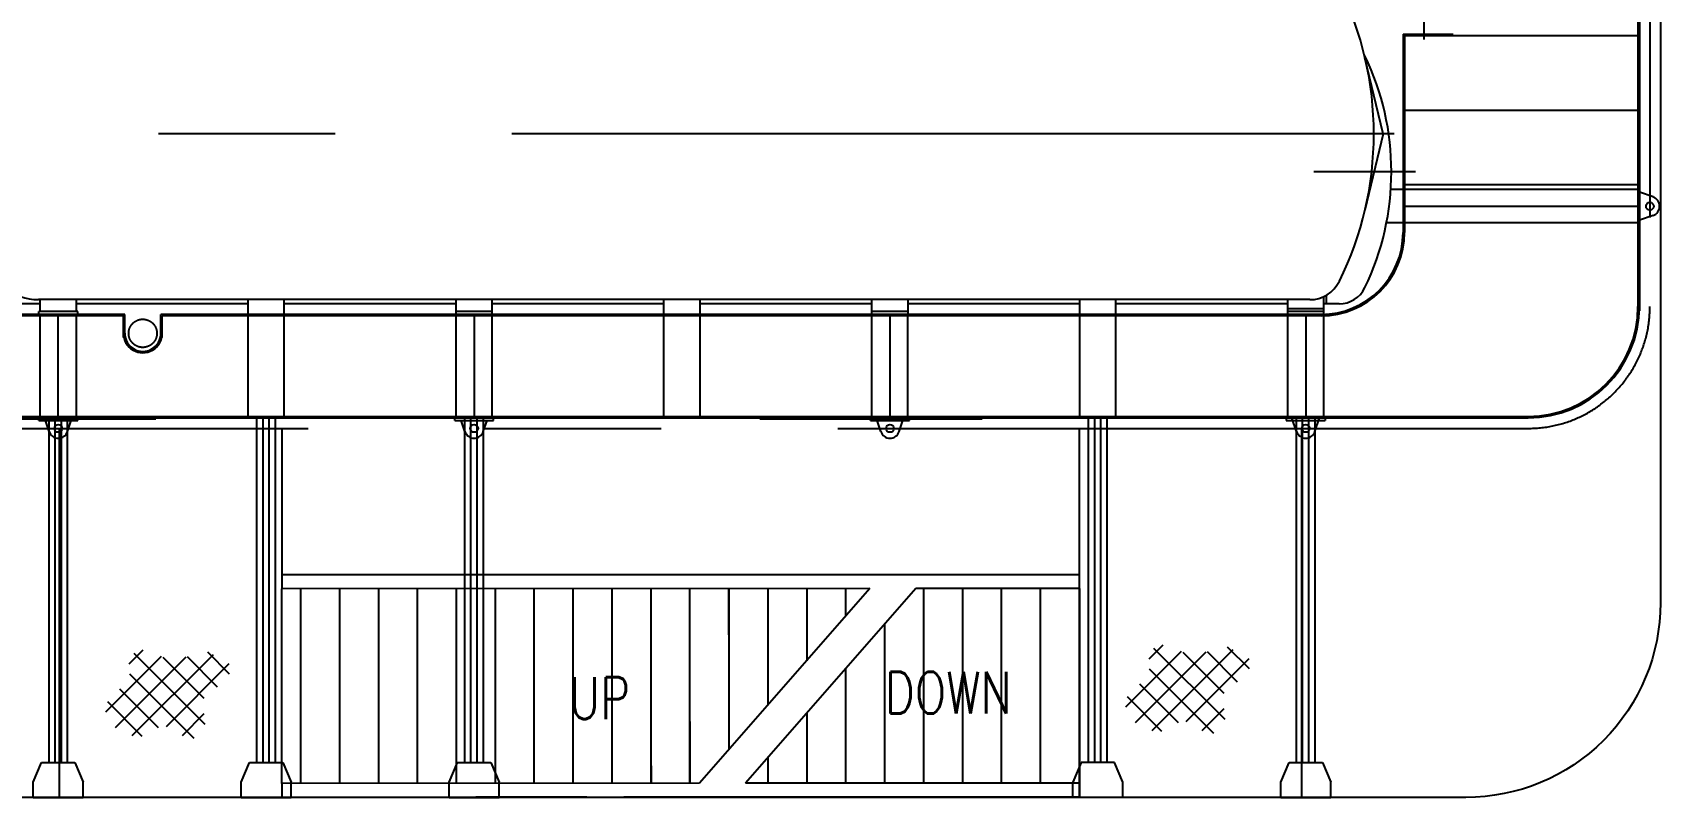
# Model space of a CAD drawing. Header units: millimetres. Extents: x -1838618 to -1600818, y -1770412 to -1553248.
# Drawn here: x -1809362 to -1803505, y -1688996 to -1686245 of the extents above; entities that cross this region are included whole.
import ezdxf

# ---------------------------------------------------------------- set-up
doc = ezdxf.new("R2010")
doc.units = ezdxf.units.MM
doc.header["$LTSCALE"] = 100
for name, pattern in [('ACAD_ISO04W100', [30, 24, -3, 0, -3]), ('CENTER', [2, 1.25, -0.25, 0.25, -0.25]), ('DASHED', [0.75, 0.5, -0.25])]:
    doc.linetypes.add(name, pattern=pattern)
for name, color, linetype in [('401texte', 4, 'Continuous'), ('412equipment', 6, 'Continuous'), ('TV', 7, 'Continuous')]:
    doc.layers.add(name, color=color, linetype=linetype)
doc.styles.add('ROMANC', font='romans.shx', dxfattribs={"width": 0.85, "height": 150})

# ---------------------------------------------------------------- blocks, each defined once
blk = doc.blocks.new('ME-2')
at = {"layer": 'TV', "color": 7, "linetype": 'Continuous', "ltscale": 25.4}
for p, q in [((-19397.9, 97338.2), (-19397.9, 93828.2)), ((-19392.9, 97338.2), (-19392.9, 93828.2)), ((-20242.9, 94823.2), (-20062.9, 94823.2)), ((-20242.9, 94823.2), (-20242.9, 94110.2)), ((-20237.9, 94818.2), (-20237.9, 94110.2)), ((-20237.9, 94818.2), (-19397.9, 94818.2)), ((-20315.1, 94464.2), (-20379.9, 94738.4)), ((-20237.9, 94550.2), (-19397.9, 94550.2)), ((-20315.1, 94464.2), (-20379.9, 94190)), ((-20237.9, 94282.2), (-19397.9, 94282.2)), ((-19343.6, 94237.4), (-19392.9, 94254.2)), ((-20242.9, 94204.2), (-19392.9, 94204.2)), ((-19343.6, 94171.1), (-19392.9, 94154.2)), ((-20527.9, 93829.1), (-20527.9, 93880.7)), ((-20517.9, 93853.2), (-20517.9, 93885)), ((-25145.9, 93853.2), (-25788.9, 93853.2)), ((-20578.9, 93868.2), (-25151.9, 93868.2)), ((-25150.9, 93815.2), (-25150.9, 93825.2)), ((-25010.9, 93825.2), (-25150.9, 93825.2)), ((-25145.9, 93825.2), (-25145.9, 93868.2)), ((-25015.9, 93825.2), (-25145.9, 93825.2)), ((-25015.9, 93825.2), (-25015.9, 93868.2)), ((-24397.9, 93853.2), (-25015.9, 93853.2)), ((-25010.9, 93815.2), (-25010.9, 93825.2)), ((-24397.9, 93815.2), (-24397.9, 93868.2)), ((-24267.9, 93815.2), (-24267.9, 93868.2)), ((-23649.9, 93853.2), (-24267.9, 93853.2)), ((-23649.9, 93815.2), (-23649.9, 93868.2)), ((-23519.9, 93825.2), (-23649.9, 93825.2)), ((-23519.9, 93815.2), (-23519.9, 93868.2)), ((-22901.9, 93853.2), (-23519.9, 93853.2)), ((-22901.9, 93815.2), (-22901.9, 93868.2)), ((-22771.9, 93815.2), (-22771.9, 93868.2)), ((-22153.9, 93853.2), (-22771.9, 93853.2)), ((-22153.9, 93815.2), (-22153.9, 93868.2)), ((-22023.9, 93825.2), (-22153.9, 93825.2)), ((-22023.9, 93815.2), (-22023.9, 93868.2)), ((-21405.9, 93853.2), (-22023.9, 93853.2)), ((-21405.9, 93815.2), (-21405.9, 93868.2)), ((-21275.9, 93815.2), (-21275.9, 93868.2)), ((-20657.9, 93853.2), (-21275.9, 93853.2)), ((-20527.9, 93835.2), (-20658, 93835.2)), ((-20527.9, 93825.2), (-20658, 93825.2)), ((-20657.9, 93853.2), (-20657.9, 93868.2)), ((-20657.9, 93815.2), (-20657.9, 93853.2)), ((-20473.1, 93853.2), (-20527.9, 93853.2)), ((-24846.9, 93810.2), (-26666.9, 93810.2)), ((-24841.9, 93815.2), (-25303.9, 93815.2)), ((-25015.9, 93815.2), (-25145.9, 93815.2)), ((-25080.9, 93448.2), (-25080.9, 93810.2)), ((-24846.9, 93732.2), (-24846.9, 93810.2)), ((-24841.9, 93732.2), (-24841.9, 93815.2)), ((-24711.9, 93732.2), (-24711.9, 93815.2)), ((-20592.9, 93815.2), (-24711.9, 93815.2)), ((-24706.9, 93732.2), (-24706.9, 93810.2)), ((-20537.9, 93810.2), (-24706.9, 93810.2)), ((-24267.9, 93815.2), (-24397.9, 93815.2)), ((-23519.9, 93815.2), (-23649.9, 93815.2)), ((-23584.9, 93815.2), (-23584.9, 93443.2)), ((-22771.9, 93815.2), (-22901.9, 93815.2)), ((-22023.9, 93815.2), (-22153.9, 93815.2)), ((-22088.9, 93815.2), (-22088.9, 93443.2)), ((-21275.9, 93815.2), (-21405.9, 93815.2)), ((-20527.9, 93815.2), (-20657.9, 93815.2)), ((-20592.9, 93815.2), (-20592.9, 93443.2)), ((-26666.9, 93443.2), (-19792.9, 93443.2)), ((-25303.9, 93448.2), (-19792.9, 93448.2)), ((-25150.9, 93433.2), (-25150.9, 93443.2)), ((-25150.9, 93433.2), (-25010.9, 93433.2)), ((-25015.9, 93443.2), (-25145.9, 93443.2)), ((-25015.9, 93443.2), (-25145.9, 93443.2)), ((-25015.9, 93443.2), (-25145.9, 93443.2)), ((-25114.1, 93393.9), (-25127.5, 93433.2)), ((-25047.8, 93393.9), (-25034.4, 93433.2)), ((-25010.9, 93433.2), (-25010.9, 93443.2)), ((-24267.9, 93443.2), (-24397.9, 93443.2)), ((-24267.9, 93443.2), (-24397.9, 93443.2)), ((-23654.9, 93433.2), (-23654.9, 93443.2)), ((-23654.9, 93433.2), (-23514.9, 93433.2)), ((-23519.9, 93443.2), (-23649.9, 93443.2)), ((-23519.9, 93443.2), (-23649.9, 93443.2)), ((-23618.1, 93393.9), (-23631.5, 93433.2)), ((-23551.8, 93393.9), (-23538.4, 93433.2)), ((-23514.9, 93433.2), (-23514.9, 93443.2)), ((-22771.9, 93443.2), (-22901.9, 93443.2)), ((-22771.9, 93443.2), (-22901.9, 93443.2)), ((-22158.9, 93433.2), (-22158.9, 93443.2)), ((-22158.9, 93433.2), (-22018.9, 93433.2)), ((-22024, 93443.2), (-22154, 93443.2)), ((-22023.9, 93443.2), (-22153.9, 93443.2)), ((-22122.1, 93393.9), (-22135.5, 93433.2)), ((-22055.8, 93393.9), (-22042.4, 93433.2)), ((-22018.9, 93433.2), (-22018.9, 93443.2)), ((-21275.9, 93443.2), (-21405.9, 93443.2)), ((-20662.9, 93443.2), (-20662.9, 93433.2)), ((-20662.9, 93433.2), (-20522.9, 93433.2)), ((-20528, 93443.2), (-20658, 93443.2)), ((-20527.9, 93443.2), (-20657.9, 93443.2)), ((-20626.1, 93393.9), (-20642.9, 93443.2)), ((-20559.8, 93393.9), (-20543, 93443.2)), ((-20522.9, 93443.2), (-20522.9, 93433.2))]:
    blk.add_line(p, q, dxfattribs=at)
at = {"layer": 'TV', "color": 7, "linetype": 'CENTER', "ltscale": 25.4}
for p, q in [((-19354.9, 97338.7), (-19354.9, 93828.2)), ((-20166.9, 94804.2), (-20166.9, 95004.2)), ((-20274.8, 94464.2), (-25543.6, 94464.2)), ((-20198.7, 94328.2), (-20564.1, 94328.2)), ((-27356.9, 93405.2), (-19792.9, 93405.2))]:
    blk.add_line(p, q, dxfattribs=at)
at = {"layer": 'TV', "color": 7, "linetype": 'DASHED', "ltscale": 25.4}
for p, q in [((-19392.9, 94264.2), (-20287.1, 94264.2)), ((-19392.9, 94144.2), (-20302.8, 94144.2)), ((-20527.9, 93443.2), (-20527.9, 93828.3)), ((-25145.9, 93448.2), (-25145.9, 93810.2)), ((-25015.9, 93448.2), (-25015.9, 93810.2)), ((-24397.9, 93448.2), (-24397.9, 93810.2)), ((-24267.9, 93448.2), (-24267.9, 93810.2)), ((-23649.9, 93448.2), (-23649.9, 93810.2)), ((-23519.9, 93448.2), (-23519.9, 93810.2)), ((-22901.9, 93443.2), (-22901.9, 93810.2)), ((-22771.9, 93443.2), (-22771.9, 93810.2)), ((-22153.9, 93443.2), (-22153.9, 93810.2)), ((-22024, 93443.2), (-22024, 93810.2)), ((-21405.9, 93443.2), (-21405.9, 93810.2)), ((-21276, 93443.2), (-21276, 93810.2)), ((-20657.9, 93443.2), (-20657.9, 93810.2))]:
    blk.add_line(p, q, dxfattribs=at)
at = {"layer": 'TV', "color": 7, "linetype": 'Continuous', "ltscale": 25.4}
for centre in [(-19354.9, 94204.2), (-25080.9, 93405.2), (-23584.9, 93405.2), (-22088.9, 93405.2), (-20592.9, 93405.2)]:
    blk.add_circle(centre, 14, dxfattribs=at)
at = {"layer": 'TV', "color": 7, "linetype": 'DASHED', "ltscale": 25.4}
blk.add_circle((-24776.9, 93747.2), 50.8, dxfattribs=at)
at = {"layer": 'TV', "color": 7, "linetype": 'Continuous', "ltscale": 25.4}
for centre, radius, start, end in [((-21540, 94464.2), 1192, 333.61216, 26.38782), ((-20473.1, 94700.2), 103, 25.79149, 28.4381), ((-20473.1, 94700.2), 103, 25.79149, 28.4381), ((-21242.9, 94328.2), 958, 334.20911, 25.7907), ((-19354.9, 94204.2), 35, 288.89538, 71.10533), ((-20537.9, 94110.2), 295, 270.00002, 0.00002), ((-20537.9, 94110.2), 300, 270.00002, 0.00002), ((-25151.9, 94069.2), 201, 195.3255, 270.00002), ((-20578.9, 93987.4), 119.2, 270.00007, 333.61221), ((-20473.1, 93956.2), 103, 269.99876, 334.20851), ((-19792.9, 93843.2), 400, 270.00002, 0.00002), ((-19792.9, 93843.2), 395, 270.00002, 0.00002), ((-24776.9, 93747.2), 70, 179.99997, 359.99999), ((-24776.9, 93747.2), 65, 179.99997, 359.99999), ((-25080.9, 93405.2), 35, 198.89469, 341.10515), ((-23584.9, 93405.2), 35, 198.89469, 341.10515), ((-22088.9, 93405.2), 35, 198.89469, 341.10515), ((-20592.9, 93405.2), 35, 198.89469, 341.10515)]:
    blk.add_arc(centre, radius, start, end, dxfattribs=at)
at = {"layer": 'TV', "color": 7, "linetype": 'CENTER', "ltscale": 25.4}
blk.add_arc((-19792.9, 93843.2), 438, 270.00002, 0.00002, dxfattribs=at)
blk = doc.blocks.new('GT1')
at = {"color": 0}
for p, q in [((-200.5, 26.9), (-76.9, 150.5)), ((81.7, -133.5), (-172.6, 120.7)), ((-156.3, -18.7), (-17.6, 120)), ((-121.2, -73.3), (110, 157.9)), ((179.7, -141.8), (-112.1, 150)), ((146.6, 70.8), (68, 149.5)), ((-6.8, -134.9), (-206.8, 65.2)), ((-105.9, -147.8), (150.2, 108.2)), ((236.4, -108.7), (10.7, 116.9)), ((-1.1, -132.9), (146.6, 14.8)), ((86.4, -135.1), (194.8, -26.7)), ((-73, -158.4), (-123.3, -108.1)), ((159.4, -151.9), (237.6, -73.7))]:
    blk.add_line(p, q, dxfattribs=at)
blk = doc.blocks.new('UPPER PLATFORM')
at = {"color": 0}
for p, q in [((-10272.49, -2088.51), (-9472.49, -2088.51)), ((-7300.39, -2088.51), (-6500.39, -2088.51)), ((-9819.25, -3450), (-9819.25, -2123)), ((-9019.25, -2123), (-9019.25, -2700)), ((-6149.99, -3449.2), (-6149.99, -2123)), ((-5349.99, -3450), (-5349.99, -2123)), ((-6149.99, -2650), (-9019.25, -2650)), ((-6904.2, -2699.2), (-9019.25, -2700)), ((-9019.25, -3400), (-9019.25, -2700)), ((-8951.37, -3399.2), (-8951.37, -2699.2)), ((-8811.37, -3399.2), (-8811.37, -2699.2)), ((-8671.37, -3399.2), (-8671.37, -2699.2)), ((-8531.37, -3399.2), (-8531.37, -2699.2)), ((-8391.37, -3399.2), (-8391.37, -2699.2)), ((-8251.37, -3399.2), (-8251.37, -2699.2)), ((-8111.37, -3399.2), (-8111.37, -2699.2)), ((-7971.37, -3399.2), (-7971.37, -2699.2)), ((-7831.37, -3399.2), (-7831.37, -2699.2)), ((-7691.37, -3399.2), (-7691.37, -2699.2)), ((-7551.37, -3399.2), (-7551.37, -2699.2)), ((-6904.2, -2699.2), (-7516.7, -3399.2)), ((-7411.37, -2865.43), (-7411.37, -2699.2)), ((-7411.37, -2699.2), (-7411.37, -3278.82)), ((-6739.23, -2699.2), (-7351.73, -3399.2)), ((-7271.37, -2699.2), (-7271.37, -3118.82)), ((-7131.37, -2696.58), (-7131.37, -2958.82)), ((-6991.37, -2699.2), (-6991.37, -2798.82)), ((-6149.99, -2699.2), (-6739.23, -2699.2)), ((-6711.37, -2699.2), (-6711.37, -3399.2)), ((-6571.37, -2699.2), (-6571.37, -3399.2)), ((-6431.37, -2699.2), (-6431.37, -3399.2)), ((-6291.37, -2699.2), (-6291.37, -3399.2)), ((-6149.99, -2699.2), (-6149.99, -3399.2)), ((-6851.37, -2827.36), (-6851.37, -3399.2)), ((-6991.37, -2987.36), (-6991.37, -3399.2)), ((-7131.37, -3147.36), (-7131.37, -3399.2)), ((-7551.37, -3176.58), (-7551.37, -3399.2)), ((-7691.37, -3336.58), (-7691.37, -3399.2)), ((-7271.37, -3307.36), (-7271.37, -3399.2)), ((-9121.8, -3449.2), (-8321.8, -3449.2)), ((-7516.7, -3399.2), (-9019.25, -3400)), ((-9019.25, -3400), (-9019.25, -3450)), ((-7922.17, -3449.2), (-8322.1, -3449.2)), ((-6149.99, -3449.2), (-7789.91, -3449.2)), ((-6149.99, -3399.2), (-7351.73, -3399.2)), ((-6149.99, -3399.2), (-6149.99, -3449.2)), ((-6149.99, -3449.2), (-6149.99, -3399.2)), ((-6149.99, -3449.2), (-5349.99, -3450))]:
    blk.add_line(p, q, dxfattribs=at)
at = {"color": 4, "linetype": 'Continuous', "ltscale": 25.4}
for p, q in [((-9857.2, -3325), (-9857.2, -2085)), ((-9835.2, -3325), (-9835.2, -2085)), ((-9812.8, -3325), (-9812.8, -2085)), ((-9790.8, -3325), (-9790.8, -2085)), ((-9109.2, -3325), (-9109.2, -2085)), ((-9087.2, -3325), (-9087.2, -2085)), ((-9064.8, -3325), (-9064.8, -2085)), ((-9042.8, -3325), (-9042.8, -2085)), ((-8361.2, -3325), (-8361.2, -2085)), ((-8339.2, -3325), (-8339.2, -2085)), ((-8316.8, -3325), (-8316.8, -2085)), ((-8294.8, -3325), (-8294.8, -2085)), ((-6117.2, -3325), (-6117.2, -2085)), ((-6095.2, -3325), (-6095.2, -2085)), ((-6072.8, -3325), (-6072.8, -2085)), ((-6050.8, -3325), (-6050.8, -2085)), ((-5369.2, -3325), (-5369.2, -2085)), ((-5347.2, -3325), (-5347.2, -2085)), ((-5324.8, -3325), (-5324.8, -2085)), ((-5302.8, -3325), (-5302.8, -2085)), ((-9914, -3395), (-9884, -3325)), ((-9884, -3325), (-9764, -3325)), ((-9764, -3325), (-9734, -3395)), ((-9166, -3395), (-9136, -3325)), ((-9136, -3325), (-9016, -3325)), ((-9016, -3325), (-8986, -3395)), ((-8418, -3395), (-8388, -3325)), ((-8388, -3325), (-8268, -3325)), ((-8268, -3325), (-8238, -3395)), ((-6144, -3325), (-6174, -3395)), ((-6024, -3325), (-6144, -3325)), ((-5994, -3395), (-6024, -3325)), ((-5426, -3395), (-5396, -3325)), ((-5396, -3325), (-5276, -3325)), ((-5276, -3325), (-5246, -3395)), ((-9914, -3450), (-9914, -3395)), ((-9734, -3450), (-9734, -3395)), ((-9166, -3450), (-9166, -3395)), ((-8986, -3450), (-8986, -3395)), ((-8418, -3450), (-8418, -3395)), ((-8238, -3450), (-8238, -3395)), ((-6174, -3450), (-6174, -3395)), ((-5994, -3450), (-5994, -3395)), ((-5426, -3450), (-5426, -3395)), ((-5246, -3450), (-5246, -3395)), ((-9914, -3450), (-9734, -3450)), ((-9166, -3450), (-8986, -3450)), ((-8418, -3450), (-8238, -3450)), ((-5994, -3450), (-6174, -3450)), ((-5426, -3450), (-5246, -3450))]:
    blk.add_line(p, q, dxfattribs=at)
at = {"lineweight": -3}
blk.add_lwpolyline([(-12740, 2750, -0.4142136), (-12040, 3450), (-4760, 3450, -0.4142136), (-4060, 2750), (-4060, -2750, -0.4142136), (-4760, -3450), (-12040, -3450, -0.4142136), (-12740, -2750)], format="xyb", close=True, dxfattribs=at)
at = {"layer": '401texte'}
for points in [[(-7585.01, -2930.39, 0, 60, 0), (-7771.57, -2930.39, 0, 0, 0), (-8083.57, -2930.39, 0, 0, 0)], [(-6833.66, -2917.37, 0, 60, 0), (-6647.11, -2917.37, 0, 0, 0), (-6335.1, -2917.37, 0, 0, 0)]]:
    blk.add_lwpolyline(points, format="xyseb", dxfattribs=at)
at = {"color": 0, "extrusion": (0, 0, -1), "zscale": -1, "rotation": 180}
for p in [(9446.89, -3078.7), (5777.64, -3060.7)]:
    blk.add_blockref('GT1', p, dxfattribs=at)
at = {"layer": '412equipment', "lineweight": -3}
blk.add_blockref('ME-2', (15256.94, -95528.23), dxfattribs=at)
at = {"layer": '401texte', "style": 'ROMANC', "width": 0.8}
for s, p in [('UP', (-7987.37, -3168.03)), ('DOWN', (-6850.66, -3148.35))]:
    blk.add_text(s, height=150, dxfattribs=at).set_placement(p)

msp = doc.modelspace()

# ---------------------------------------------------------------- block references
at = {"color": 9, "linetype": 'ACAD_ISO04W100'}
msp.add_blockref('UPPER PLATFORM', (-1799445.3, -1685545.7), dxfattribs=at)

doc.saveas('drawing.dxf')
